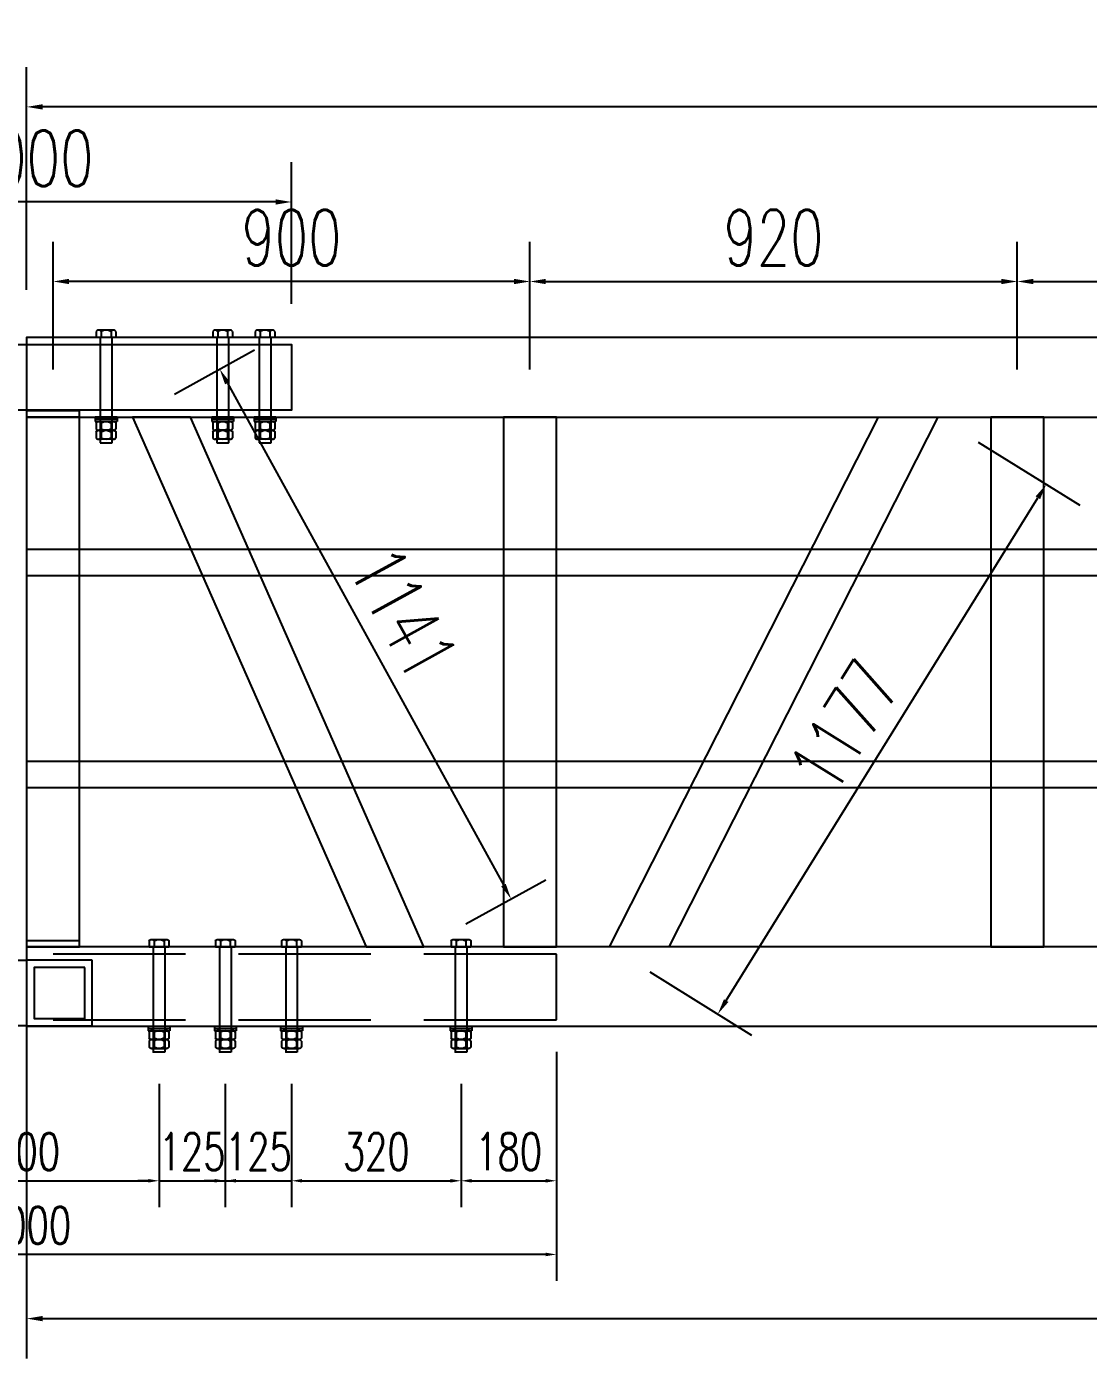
# Model space of a CAD drawing. Header units: millimetres. Extents: x -2430464 to 225692, y -180 to 1805330.
# Drawn here: x -707643 to -705639, y 490124 to 492638 of the extents above; entities that cross this region are included whole.
import ezdxf

# ---------------------------------------------------------------- set-up
doc = ezdxf.new("R2010")
doc.units = ezdxf.units.MM
doc.header["$LTSCALE"] = 1000
doc.linetypes.add('DASH', pattern=[0.35, 0.25, -0.1])
doc.layers.get('0').update_dxf_attribs({"linetype": 'CONTINUOUS'})
doc.layers.get('DEFPOINTS').update_dxf_attribs({"linetype": 'CONTINUOUS'})
for name, color, linetype in [('W-STEEL_FRAME钢架', 3, 'CONTINUOUS'), ('W-STEEL_KEEL钢龙骨', 5, 'CONTINUOUS'), ('尺寸', 6, 'CONTINUOUS'), ('方管150X150X12', 3, 'CONTINUOUS')]:
    doc.layers.add(name, color=color, linetype=linetype)
doc.layers.add('成片房屋', color=1, linetype='CONTINUOUS', lineweight=0)
doc.styles.add('STANDARD_T3', font='simplex.shx', dxfattribs={"width": 0.7, "bigfont": 'gbcbig.shx'})
doc.dimstyles.new('W&&20', dxfattribs={"dimtxt": 70, "dimasz": 20, "dimexe": 50, "dimexo": 60, "dimgap": 20, "dimtad": 1, "dimdec": 0, "dimzin": 0, "dimdsep": 46, "dimtxsty": 'STANDARD_T3', "dimcen": 0.09, "dimclrd": 1, "dimclre": 1, "dimclrt": 7, "dimazin": 2, "dimtfac": 1, "dimtdec": 0, "dimtix": 1, "dimtmove": 2, "dimatfit": 3, "dimfxl": 0, "dimtolj": 1, "dimtzin": 0, "dimarcsym": 0})
doc.dimstyles.new('W&&30', dxfattribs={"dimtxt": 105, "dimasz": 30, "dimexe": 75, "dimexo": 90, "dimgap": 30, "dimtad": 1, "dimdec": 0, "dimzin": 0, "dimdsep": 46, "dimtxsty": 'STANDARD_T3', "dimcen": 0.09, "dimclrd": 1, "dimclre": 1, "dimclrt": 7, "dimazin": 2, "dimtfac": 1, "dimtdec": 0, "dimtix": 1, "dimtmove": 2, "dimatfit": 3, "dimfxl": 0, "dimtolj": 1, "dimtzin": 0, "dimarcsym": 0})

# ---------------------------------------------------------------- blocks, each defined once
blk = doc.blocks.new('*D2943')
at = {"layer": 'DEFPOINTS', "color": 0, "transparency": 16777216}
for p in [(-707593.4, 492156.5), (-707593.4, 491900.6), (-706693.4, 491900.6)]:
    blk.add_point(p, dxfattribs=at)
at = {"layer": '成片房屋', "color": 1, "lineweight": -2, "transparency": 16777216}
for p, q in [((-707593.4, 491990.6), (-707593.4, 492231.5)), ((-706693.4, 491990.6), (-706693.4, 492231.5)), ((-706723.4, 492156.5), (-707563.4, 492156.5))]:
    blk.add_line(p, q, dxfattribs=at)
at = {"layer": '成片房屋', "color": 1, "transparency": 16777216}
for points in [[(-707563.4, 492161.5), (-707563.4, 492151.5), (-707593.4, 492156.5)], [(-706723.4, 492161.5), (-706723.4, 492151.5), (-706693.4, 492156.5)]]:
    blk.add_solid(points, dxfattribs=at)
at = {"layer": '成片房屋', "color": 7, "transparency": 16777216, "insert": (-707143.4, 492239), "char_height": 105, "attachment_point": 5, "style": 'STANDARD_T3'}
blk.add_mtext('\\A1;900', dxfattribs=at)
blk = doc.blocks.new('*D2944')
at = {"layer": 'DEFPOINTS', "color": 0, "transparency": 16777216}
for p in [(-708143.4, 492306.6), (-708143.4, 492036.6), (-707143.4, 492024.6)]:
    blk.add_point(p, dxfattribs=at)
at = {"layer": '成片房屋', "color": 1, "lineweight": -2, "transparency": 16777216}
for p, q in [((-708143.4, 492126.6), (-708143.4, 492381.6)), ((-707143.4, 492114.6), (-707143.4, 492381.6)), ((-707173.4, 492306.6), (-708113.4, 492306.6))]:
    blk.add_line(p, q, dxfattribs=at)
at = {"layer": '成片房屋', "color": 1, "transparency": 16777216}
for points in [[(-708113.4, 492311.6), (-708113.4, 492301.6), (-708143.4, 492306.6)], [(-707173.4, 492311.6), (-707173.4, 492301.6), (-707143.4, 492306.6)]]:
    blk.add_solid(points, dxfattribs=at)
at = {"layer": '成片房屋', "color": 7, "transparency": 16777216, "insert": (-707643.4, 492389.1), "char_height": 105, "attachment_point": 5, "style": 'STANDARD_T3'}
blk.add_mtext('\\A1;1000', dxfattribs=at)
blk = doc.blocks.new('*D2945')
at = {"layer": 'DEFPOINTS', "color": 0, "transparency": 16777216}
for p in [(-707643.4, 492050.6), (-696643.4, 490764.4), (-696643.4, 490198.9)]:
    blk.add_point(p, dxfattribs=at)
at = {"layer": '成片房屋', "color": 1, "lineweight": -2, "transparency": 16777216}
for p, q in [((-707643.4, 491960.6), (-707643.4, 490123.9)), ((-696643.4, 490674.4), (-696643.4, 490123.9)), ((-707613.4, 490198.9), (-696673.4, 490198.9))]:
    blk.add_line(p, q, dxfattribs=at)
at = {"layer": '成片房屋', "color": 1, "transparency": 16777216}
for points in [[(-707613.4, 490203.9), (-707613.4, 490193.9), (-707643.4, 490198.9)], [(-696673.4, 490203.9), (-696673.4, 490193.9), (-696643.4, 490198.9)]]:
    blk.add_solid(points, dxfattribs=at)
at = {"layer": '成片房屋', "color": 7, "transparency": 16777216, "insert": (-702143.4, 490281.4), "char_height": 105, "attachment_point": 5, "style": 'STANDARD_T3'}
blk.add_mtext('\\A1;11000', dxfattribs=at)
blk = doc.blocks.new('*D2946')
at = {"layer": 'DEFPOINTS', "color": 0, "transparency": 16777216}
for p in [(-707643.4, 492486.1), (-707643.4, 492050.6), (-697312.6, 492050.6)]:
    blk.add_point(p, dxfattribs=at)
at = {"layer": '成片房屋', "color": 1, "lineweight": -2, "transparency": 16777216}
for p, q in [((-707643.4, 492140.6), (-707643.4, 492561.1)), ((-697312.6, 492140.6), (-697312.6, 492561.1)), ((-697342.6, 492486.1), (-707613.4, 492486.1))]:
    blk.add_line(p, q, dxfattribs=at)
at = {"layer": '成片房屋', "color": 1, "transparency": 16777216}
for points in [[(-707613.4, 492491.1), (-707613.4, 492481.1), (-707643.4, 492486.1)], [(-697342.6, 492491.1), (-697342.6, 492481.1), (-697312.6, 492486.1)]]:
    blk.add_solid(points, dxfattribs=at)
at = {"layer": '成片房屋', "color": 7, "transparency": 16777216, "insert": (-702478, 492568.6), "char_height": 105, "attachment_point": 5, "style": 'STANDARD_T3'}
blk.add_mtext('\\A1;10331', dxfattribs=at)
blk = doc.blocks.new('*D3101')
at = {"layer": 'DEFPOINTS', "color": 0, "transparency": 16777216}
for p in [(-708643.4, 490749.6), (-706643.4, 490762.6), (-708643.4, 490320.1)]:
    blk.add_point(p, dxfattribs=at)
at = {"layer": '方管150X150X12', "color": 1, "lineweight": -2, "transparency": 16777216}
for p, q in [((-708643.4, 490689.6), (-708643.4, 490270.1)), ((-706643.4, 490702.6), (-706643.4, 490270.1)), ((-706663.4, 490320.1), (-708623.4, 490320.1))]:
    blk.add_line(p, q, dxfattribs=at)
at = {"layer": '方管150X150X12', "color": 1, "transparency": 16777216}
for points in [[(-708623.4, 490323.4), (-708623.4, 490316.7), (-708643.4, 490320.1)], [(-706663.4, 490323.4), (-706663.4, 490316.7), (-706643.4, 490320.1)]]:
    blk.add_solid(points, dxfattribs=at)
at = {"layer": '方管150X150X12', "color": 7, "transparency": 16777216, "insert": (-707643.4, 490375.1), "char_height": 70, "attachment_point": 5, "style": 'STANDARD_T3'}
blk.add_mtext('\\A1;2000', dxfattribs=at)
blk = doc.blocks.new('*U2823')
at = {"layer": 'W-STEEL_FRAME钢架', "color": 2}
blk.add_lwpolyline([(-50, 500), (50, 500), (50, -500), (-50, -500)], close=True, dxfattribs=at)
blk = doc.blocks.new('*U2824')
at = {"color": 0, "linetype": 'ByBlock', "lineweight": -2, "transparency": 16777216}
for p in [(8280, 0), (9200, 0)]:
    blk.add_blockref('*U2823', p, dxfattribs=at)
blk = doc.blocks.new('*D3192')
at = {"layer": 'DEFPOINTS', "color": 0, "transparency": 16777216}
for p in [(-705773.4, 492156.5), (-706693.4, 491900.6), (-705773.4, 491900.6)]:
    blk.add_point(p, dxfattribs=at)
at = {"layer": '成片房屋', "color": 1, "lineweight": -2, "transparency": 16777216}
for p, q in [((-706693.4, 491990.6), (-706693.4, 492231.5)), ((-705773.4, 491990.6), (-705773.4, 492231.5)), ((-706663.4, 492156.5), (-705803.4, 492156.5))]:
    blk.add_line(p, q, dxfattribs=at)
at = {"layer": '成片房屋', "color": 1, "transparency": 16777216}
for points in [[(-706663.4, 492161.5), (-706663.4, 492151.5), (-706693.4, 492156.5)], [(-705803.4, 492161.5), (-705803.4, 492151.5), (-705773.4, 492156.5)]]:
    blk.add_solid(points, dxfattribs=at)
at = {"layer": '成片房屋', "color": 7, "transparency": 16777216, "insert": (-706233.4, 492239), "char_height": 105, "attachment_point": 5, "style": 'STANDARD_T3'}
blk.add_mtext('\\A1;920', dxfattribs=at)
blk = doc.blocks.new('*D3193')
at = {"layer": 'DEFPOINTS', "color": 0, "transparency": 16777216}
for p in [(-704853.4, 492156.5), (-705773.4, 491900.6), (-704853.4, 491900.6)]:
    blk.add_point(p, dxfattribs=at)
at = {"layer": '成片房屋', "color": 1, "lineweight": -2, "transparency": 16777216}
for p, q in [((-705773.4, 491990.6), (-705773.4, 492231.5)), ((-704853.4, 491990.6), (-704853.4, 492231.5)), ((-705743.4, 492156.5), (-704883.4, 492156.5))]:
    blk.add_line(p, q, dxfattribs=at)
at = {"layer": '成片房屋', "color": 1, "transparency": 16777216}
for points in [[(-705743.4, 492161.5), (-705743.4, 492151.5), (-705773.4, 492156.5)], [(-704883.4, 492161.5), (-704883.4, 492151.5), (-704853.4, 492156.5)]]:
    blk.add_solid(points, dxfattribs=at)
at = {"layer": '成片房屋', "color": 7, "transparency": 16777216, "insert": (-705313.4, 492239), "char_height": 105, "attachment_point": 5, "style": 'STANDARD_T3'}
blk.add_mtext('\\A1;920', dxfattribs=at)
blk = doc.blocks.new('*D3224')
at = {"layer": 'DEFPOINTS', "color": 0, "transparency": 16777216}
for p in [(-707893.4, 490702.1), (-707393.4, 490702.1), (-707393.4, 490459.1)]:
    blk.add_point(p, dxfattribs=at)
at = {"layer": '方管150X150X12', "color": 1, "lineweight": -2, "transparency": 16777216}
for p, q in [((-707893.4, 490642.1), (-707893.4, 490409.1)), ((-707393.4, 490642.1), (-707393.4, 490409.1)), ((-707873.4, 490459.1), (-707413.4, 490459.1))]:
    blk.add_line(p, q, dxfattribs=at)
at = {"layer": '方管150X150X12', "color": 1, "transparency": 16777216}
for points in [[(-707873.4, 490462.4), (-707873.4, 490455.8), (-707893.4, 490459.1)], [(-707413.4, 490462.4), (-707413.4, 490455.8), (-707393.4, 490459.1)]]:
    blk.add_solid(points, dxfattribs=at)
at = {"layer": '方管150X150X12', "color": 7, "transparency": 16777216, "insert": (-707643.4, 490514.1), "char_height": 70, "attachment_point": 5, "style": 'STANDARD_T3'}
blk.add_mtext('\\A1;500', dxfattribs=at)
blk = doc.blocks.new('*D3225')
at = {"layer": 'DEFPOINTS', "color": 0, "transparency": 16777216}
for p in [(-707393.4, 490702.1), (-707268.4, 490702.1), (-707268.4, 490459.1)]:
    blk.add_point(p, dxfattribs=at)
at = {"layer": '方管150X150X12', "color": 1, "lineweight": -2, "transparency": 16777216}
for p, q in [((-707393.4, 490642.1), (-707393.4, 490409.1)), ((-707268.4, 490642.1), (-707268.4, 490409.1)), ((-707413.4, 490459.1), (-707433.4, 490459.1)), ((-707393.4, 490459.1), (-707268.4, 490459.1)), ((-707248.4, 490459.1), (-707228.4, 490459.1))]:
    blk.add_line(p, q, dxfattribs=at)
at = {"layer": '方管150X150X12', "color": 1, "transparency": 16777216}
for points in [[(-707413.4, 490462.4), (-707413.4, 490455.8), (-707393.4, 490459.1)], [(-707248.4, 490462.4), (-707248.4, 490455.8), (-707268.4, 490459.1)]]:
    blk.add_solid(points, dxfattribs=at)
at = {"layer": '方管150X150X12', "color": 7, "transparency": 16777216, "insert": (-707330.9, 490514.1), "char_height": 70, "attachment_point": 5, "style": 'STANDARD_T3'}
blk.add_mtext('\\A1;125', dxfattribs=at)
blk = doc.blocks.new('*D3226')
at = {"layer": 'DEFPOINTS', "color": 0, "transparency": 16777216}
for p in [(-707268.4, 490702.1), (-707143.4, 490702.1), (-707143.4, 490459.1)]:
    blk.add_point(p, dxfattribs=at)
at = {"layer": '方管150X150X12', "color": 1, "lineweight": -2, "transparency": 16777216}
for p, q in [((-707268.4, 490642.1), (-707268.4, 490409.1)), ((-707143.4, 490642.1), (-707143.4, 490409.1)), ((-707288.4, 490459.1), (-707308.4, 490459.1)), ((-707268.4, 490459.1), (-707143.4, 490459.1)), ((-707123.4, 490459.1), (-707103.4, 490459.1))]:
    blk.add_line(p, q, dxfattribs=at)
at = {"layer": '方管150X150X12', "color": 1, "transparency": 16777216}
for points in [[(-707288.4, 490462.4), (-707288.4, 490455.8), (-707268.4, 490459.1)], [(-707123.4, 490462.4), (-707123.4, 490455.8), (-707143.4, 490459.1)]]:
    blk.add_solid(points, dxfattribs=at)
at = {"layer": '方管150X150X12', "color": 7, "transparency": 16777216, "insert": (-707205.9, 490514.1), "char_height": 70, "attachment_point": 5, "style": 'STANDARD_T3'}
blk.add_mtext('\\A1;125', dxfattribs=at)
blk = doc.blocks.new('*D3227')
at = {"layer": 'DEFPOINTS', "color": 0, "transparency": 16777216}
for p in [(-707143.4, 490702.1), (-706823.4, 490702.1), (-706823.4, 490459.1)]:
    blk.add_point(p, dxfattribs=at)
at = {"layer": '方管150X150X12', "color": 1, "lineweight": -2, "transparency": 16777216}
for p, q in [((-707143.4, 490642.1), (-707143.4, 490409.1)), ((-706823.4, 490642.1), (-706823.4, 490409.1)), ((-707123.4, 490459.1), (-706843.4, 490459.1))]:
    blk.add_line(p, q, dxfattribs=at)
at = {"layer": '方管150X150X12', "color": 1, "transparency": 16777216}
for points in [[(-707123.4, 490462.4), (-707123.4, 490455.8), (-707143.4, 490459.1)], [(-706843.4, 490462.4), (-706843.4, 490455.8), (-706823.4, 490459.1)]]:
    blk.add_solid(points, dxfattribs=at)
at = {"layer": '方管150X150X12', "color": 7, "transparency": 16777216, "insert": (-706983.4, 490514.1), "char_height": 70, "attachment_point": 5, "style": 'STANDARD_T3'}
blk.add_mtext('\\A1;320', dxfattribs=at)
blk = doc.blocks.new('*D3228')
at = {"layer": 'DEFPOINTS', "color": 0, "transparency": 16777216}
for p in [(-706643.4, 490762.6), (-706823.4, 490702.1), (-706643.4, 490459.1)]:
    blk.add_point(p, dxfattribs=at)
at = {"layer": '方管150X150X12', "color": 1, "lineweight": -2, "transparency": 16777216}
for p, q in [((-706643.4, 490702.6), (-706643.4, 490409.1)), ((-706823.4, 490642.1), (-706823.4, 490409.1)), ((-706803.4, 490459.1), (-706663.4, 490459.1))]:
    blk.add_line(p, q, dxfattribs=at)
at = {"layer": '方管150X150X12', "color": 1, "transparency": 16777216}
for points in [[(-706803.4, 490462.4), (-706803.4, 490455.8), (-706823.4, 490459.1)], [(-706663.4, 490462.4), (-706663.4, 490455.8), (-706643.4, 490459.1)]]:
    blk.add_solid(points, dxfattribs=at)
at = {"layer": '方管150X150X12', "color": 7, "transparency": 16777216, "insert": (-706733.4, 490514.1), "char_height": 70, "attachment_point": 5, "style": 'STANDARD_T3'}
blk.add_mtext('\\A1;180', dxfattribs=at)
blk = doc.blocks.new('*D3229')
at = {"color": 1, "lineweight": -2, "transparency": 16777216}
for p, q in [((-705847, 491853.2), (-705655, 491734.2)), ((-706322.9, 490799.2), (-705734.5, 491748.2)), ((-706467, 490853.2), (-706275, 490734.2))]:
    blk.add_line(p, q, dxfattribs=at)
at = {"color": 1, "transparency": 16777216}
for points in [[(-705738.8, 491750.8), (-705730.3, 491745.6), (-705718.7, 491773.7)], [(-706327.1, 490801.8), (-706318.6, 490796.6), (-706338.7, 490773.7)]]:
    blk.add_solid(points, dxfattribs=at)
at = {"layer": 'DEFPOINTS', "color": 0, "transparency": 16777216}
for p in [(-705923.4, 491900.6), (-705718.7, 491773.7), (-706543.4, 490900.6)]:
    blk.add_point(p, dxfattribs=at)
at = {"color": 7, "transparency": 16777216, "insert": (-706098.8, 491317.2), "char_height": 105, "attachment_point": 5, "rotation": 58.2011, "style": 'STANDARD_T3'}
blk.add_mtext('\\A1;1177', dxfattribs=at)
blk = doc.blocks.new('*D3230')
at = {"color": 1, "lineweight": -2, "transparency": 16777216}
for p, q in [((-707364.6, 491944), (-707213.2, 492027.2)), ((-707264.5, 491964.8), (-706743.4, 491017.4)), ((-706814.6, 490944), (-706663.2, 491027.2))]:
    blk.add_line(p, q, dxfattribs=at)
at = {"color": 1, "transparency": 16777216}
for points in [[(-707260.1, 491967.2), (-707268.9, 491962.4), (-707279, 491991.1)], [(-706739, 491019.8), (-706747.8, 491015), (-706729, 490991.1)]]:
    blk.add_solid(points, dxfattribs=at)
at = {"layer": 'DEFPOINTS', "color": 0, "transparency": 16777216}
for p in [(-707443.4, 491900.6), (-706729, 490991.1), (-706893.4, 490900.6)]:
    blk.add_point(p, dxfattribs=at)
at = {"color": 7, "transparency": 16777216, "insert": (-706931.7, 491530.9), "char_height": 105, "attachment_point": 5, "rotation": 298.8108, "style": 'STANDARD_T3'}
blk.add_mtext('\\A1;1141', dxfattribs=at)

msp = doc.modelspace()

# ---------------------------------------------------------------- linework, layer by layer
for points in [[(-707502.76, 492061.83, 0.6010709), (-707512.09, 492061.83, 0.6010709)], [(-707484.12, 492061.83, 0.30051), (-707502.77, 492061.83, 0.30051)], [(-707474.8, 492061.83, 0.6010709), (-707484.12, 492061.83, 0.6010709)], [(-707282.76, 492061.83, 0.6010709), (-707292.09, 492061.83, 0.6010709)], [(-707264.12, 492061.83, 0.30051), (-707282.77, 492061.83, 0.30051)], [(-707254.8, 492061.83, 0.6010709), (-707264.12, 492061.83, 0.6010709)], [(-707202.76, 492061.83, 0.6010709), (-707212.09, 492061.83, 0.6010709)], [(-707184.12, 492061.83, 0.30051), (-707202.77, 492061.83, 0.30051)], [(-707174.8, 492061.83, 0.6010709), (-707184.12, 492061.83, 0.6010709)], [(-707512.09, 491889.58, -0.6010706), (-707502.76, 491889.58, -0.6010706)], [(-707512.09, 491878.39, 0.6010706), (-707502.76, 491878.39, 0.6010706)], [(-707512.09, 491872.78, -0.6010706), (-707502.76, 491872.78, -0.6010706)], [(-707502.77, 491889.58, -0.3005099), (-707484.11, 491889.58, -0.3005099)], [(-707502.77, 491878.39, 0.3005099), (-707484.11, 491878.39, 0.3005099)], [(-707502.77, 491872.78, -0.3005099), (-707484.12, 491872.78, -0.3005099)], [(-707484.12, 491889.58, -0.6010706), (-707474.79, 491889.58, -0.6010706)], [(-707484.12, 491878.39, 0.6010706), (-707474.79, 491878.39, 0.6010706)], [(-707484.12, 491872.78, -0.6010706), (-707474.8, 491872.78, -0.6010706)], [(-707292.09, 491889.58, -0.6010706), (-707282.76, 491889.58, -0.6010706)], [(-707292.09, 491878.39, 0.6010706), (-707282.76, 491878.39, 0.6010706)], [(-707292.09, 491872.78, -0.6010706), (-707282.76, 491872.78, -0.6010706)], [(-707282.77, 491889.58, -0.3005099), (-707264.11, 491889.58, -0.3005099)], [(-707282.77, 491878.39, 0.3005099), (-707264.11, 491878.39, 0.3005099)], [(-707282.77, 491872.78, -0.3005099), (-707264.12, 491872.78, -0.3005099)], [(-707264.12, 491889.58, -0.6010706), (-707254.79, 491889.58, -0.6010706)], [(-707264.12, 491878.39, 0.6010706), (-707254.79, 491878.39, 0.6010706)], [(-707264.12, 491872.78, -0.6010706), (-707254.8, 491872.78, -0.6010706)], [(-707212.09, 491889.58, -0.6010706), (-707202.76, 491889.58, -0.6010706)], [(-707212.09, 491878.39, 0.6010706), (-707202.76, 491878.39, 0.6010706)], [(-707212.09, 491872.78, -0.6010706), (-707202.76, 491872.78, -0.6010706)], [(-707202.77, 491889.58, -0.3005099), (-707184.11, 491889.58, -0.3005099)], [(-707202.77, 491878.39, 0.3005099), (-707184.11, 491878.39, 0.3005099)], [(-707202.77, 491872.78, -0.3005099), (-707184.12, 491872.78, -0.3005099)], [(-707184.12, 491889.58, -0.6010706), (-707174.79, 491889.58, -0.6010706)], [(-707184.12, 491878.39, 0.6010706), (-707174.79, 491878.39, 0.6010706)], [(-707184.12, 491872.78, -0.6010706), (-707174.8, 491872.78, -0.6010706)], [(-707512.09, 491861.59, 0.6010706), (-707502.76, 491861.59, 0.6010706)], [(-707502.77, 491861.59, 0.3005099), (-707484.12, 491861.59, 0.3005099)], [(-707484.12, 491861.59, 0.6010706), (-707474.8, 491861.59, 0.6010706)], [(-707292.09, 491861.59, 0.6010706), (-707282.76, 491861.59, 0.6010706)], [(-707282.77, 491861.59, 0.3005099), (-707264.12, 491861.59, 0.3005099)], [(-707264.12, 491861.59, 0.6010706), (-707254.8, 491861.59, 0.6010706)], [(-707212.09, 491861.59, 0.6010706), (-707202.76, 491861.59, 0.6010706)], [(-707202.77, 491861.59, 0.3005099), (-707184.12, 491861.59, 0.3005099)], [(-707184.12, 491861.59, 0.6010706), (-707174.8, 491861.59, 0.6010706)], [(-707412.09, 490911.83, -0.6010709), (-707402.76, 490911.83, -0.6010709)], [(-707402.77, 490911.83, -0.30051), (-707384.12, 490911.83, -0.30051)], [(-707384.12, 490911.83, -0.6010709), (-707374.8, 490911.83, -0.6010709)], [(-707287.09, 490911.83, -0.6010709), (-707277.76, 490911.83, -0.6010709)], [(-707277.77, 490911.83, -0.30051), (-707259.12, 490911.83, -0.30051)], [(-707259.12, 490911.83, -0.6010709), (-707249.8, 490911.83, -0.6010709)], [(-707162.09, 490911.83, -0.6010709), (-707152.76, 490911.83, -0.6010709)], [(-707152.77, 490911.83, -0.30051), (-707134.12, 490911.83, -0.30051)], [(-707134.12, 490911.83, -0.6010709), (-707124.8, 490911.83, -0.6010709)], [(-706842.09, 490911.83, -0.6010709), (-706832.76, 490911.83, -0.6010709)], [(-706832.77, 490911.83, -0.30051), (-706814.12, 490911.83, -0.30051)], [(-706814.12, 490911.83, -0.6010709), (-706804.8, 490911.83, -0.6010709)], [(-707402.76, 490739.58, 0.6010706), (-707412.09, 490739.58, 0.6010706)], [(-707384.12, 490739.58, 0.3005099), (-707402.77, 490739.58, 0.3005099)], [(-707374.8, 490739.58, 0.6010706), (-707384.12, 490739.58, 0.6010706)], [(-707277.76, 490739.58, 0.6010706), (-707287.09, 490739.58, 0.6010706)], [(-707259.12, 490739.58, 0.3005099), (-707277.77, 490739.58, 0.3005099)], [(-707249.8, 490739.58, 0.6010706), (-707259.12, 490739.58, 0.6010706)], [(-707152.76, 490739.58, 0.6010706), (-707162.09, 490739.58, 0.6010706)], [(-707134.12, 490739.58, 0.3005099), (-707152.77, 490739.58, 0.3005099)], [(-707124.8, 490739.58, 0.6010706), (-707134.12, 490739.58, 0.6010706)], [(-706832.76, 490739.58, 0.6010706), (-706842.09, 490739.58, 0.6010706)], [(-706814.12, 490739.58, 0.3005099), (-706832.77, 490739.58, 0.3005099)], [(-706804.8, 490739.58, 0.6010706), (-706814.12, 490739.58, 0.6010706)], [(-707402.76, 490728.39, -0.6010706), (-707412.09, 490728.39, -0.6010706)], [(-707402.76, 490722.78, 0.6010706), (-707412.09, 490722.78, 0.6010706)], [(-707384.12, 490728.39, -0.3005099), (-707402.77, 490728.39, -0.3005099)], [(-707384.11, 490722.78, 0.3005099), (-707402.77, 490722.78, 0.3005099)], [(-707374.8, 490728.39, -0.6010706), (-707384.12, 490728.39, -0.6010706)], [(-707374.79, 490722.78, 0.6010706), (-707384.12, 490722.78, 0.6010706)], [(-707277.76, 490728.39, -0.6010706), (-707287.09, 490728.39, -0.6010706)], [(-707277.76, 490722.78, 0.6010706), (-707287.09, 490722.78, 0.6010706)], [(-707259.12, 490728.39, -0.3005099), (-707277.77, 490728.39, -0.3005099)], [(-707259.11, 490722.78, 0.3005099), (-707277.77, 490722.78, 0.3005099)], [(-707249.8, 490728.39, -0.6010706), (-707259.12, 490728.39, -0.6010706)], [(-707249.79, 490722.78, 0.6010706), (-707259.12, 490722.78, 0.6010706)], [(-707152.76, 490728.39, -0.6010706), (-707162.09, 490728.39, -0.6010706)], [(-707152.76, 490722.78, 0.6010706), (-707162.09, 490722.78, 0.6010706)], [(-707134.12, 490728.39, -0.3005099), (-707152.77, 490728.39, -0.3005099)], [(-707134.11, 490722.78, 0.3005099), (-707152.77, 490722.78, 0.3005099)], [(-707124.8, 490728.39, -0.6010706), (-707134.12, 490728.39, -0.6010706)], [(-707124.79, 490722.78, 0.6010706), (-707134.12, 490722.78, 0.6010706)], [(-706832.76, 490728.39, -0.6010706), (-706842.09, 490728.39, -0.6010706)], [(-706832.76, 490722.78, 0.6010706), (-706842.09, 490722.78, 0.6010706)], [(-706814.12, 490728.39, -0.3005099), (-706832.77, 490728.39, -0.3005099)], [(-706814.11, 490722.78, 0.3005099), (-706832.77, 490722.78, 0.3005099)], [(-706804.8, 490728.39, -0.6010706), (-706814.12, 490728.39, -0.6010706)], [(-706804.79, 490722.78, 0.6010706), (-706814.12, 490722.78, 0.6010706)], [(-707402.76, 490711.59, -0.6010706), (-707412.09, 490711.59, -0.6010706)], [(-707384.11, 490711.59, -0.3005099), (-707402.77, 490711.59, -0.3005099)], [(-707374.79, 490711.59, -0.6010706), (-707384.12, 490711.59, -0.6010706)], [(-707277.76, 490711.59, -0.6010706), (-707287.09, 490711.59, -0.6010706)], [(-707259.11, 490711.59, -0.3005099), (-707277.77, 490711.59, -0.3005099)], [(-707249.79, 490711.59, -0.6010706), (-707259.12, 490711.59, -0.6010706)], [(-707152.76, 490711.59, -0.6010706), (-707162.09, 490711.59, -0.6010706)], [(-707134.11, 490711.59, -0.3005099), (-707152.77, 490711.59, -0.3005099)], [(-707124.79, 490711.59, -0.6010706), (-707134.12, 490711.59, -0.6010706)], [(-706832.76, 490711.59, -0.6010706), (-706842.09, 490711.59, -0.6010706)], [(-706814.11, 490711.59, -0.3005099), (-706832.77, 490711.59, -0.3005099)], [(-706804.79, 490711.59, -0.6010706), (-706814.12, 490711.59, -0.6010706)]]:
    msp.add_lwpolyline(points, format="xyb")
for points in [[(-707512.09, 492061.83), (-707512.09, 492050.63)], [(-707474.8, 492050.63), (-707512.09, 492050.63)], [(-707479.46, 492064.63), (-707507.43, 492064.63)], [(-707504.44, 492050.63), (-707504.44, 491852.11)], [(-707502.76, 492061.83), (-707502.76, 492050.63)], [(-707484.12, 492061.83), (-707484.12, 492050.63)], [(-707482.44, 492050.63), (-707482.44, 491852.11)], [(-707474.8, 492061.83), (-707474.8, 492050.63)], [(-707292.09, 492061.83), (-707292.09, 492050.63)], [(-707254.8, 492050.63), (-707292.09, 492050.63)], [(-707259.46, 492064.63), (-707287.43, 492064.63)], [(-707284.44, 492050.63), (-707284.44, 491852.11)], [(-707282.76, 492061.83), (-707282.76, 492050.63)], [(-707264.12, 492061.83), (-707264.12, 492050.63)], [(-707262.44, 492050.63), (-707262.44, 491852.11)], [(-707254.8, 492061.83), (-707254.8, 492050.63)], [(-707212.09, 492061.83), (-707212.09, 492050.63)], [(-707174.8, 492050.63), (-707212.09, 492050.63)], [(-707179.46, 492064.63), (-707207.43, 492064.63)], [(-707204.44, 492050.63), (-707204.44, 491852.11)], [(-707202.76, 492061.83), (-707202.76, 492050.63)], [(-707184.12, 492061.83), (-707184.12, 492050.63)], [(-707182.44, 492050.63), (-707182.44, 491852.11)], [(-707174.8, 492061.83), (-707174.8, 492050.63)], [(-707472.82, 491900.63), (-707514.07, 491900.63)], [(-707514.07, 491900.63), (-707514.07, 491896.51)], [(-707472.82, 491896.51), (-707514.07, 491896.51)], [(-707514.07, 491896.51), (-707514.07, 491892.38)], [(-707472.82, 491896.51), (-707514.07, 491896.51)], [(-707472.82, 491900.63), (-707472.82, 491896.51)], [(-707472.82, 491896.51), (-707472.82, 491892.38)], [(-707252.82, 491900.63), (-707294.07, 491900.63)], [(-707294.07, 491900.63), (-707294.07, 491896.51)], [(-707252.82, 491896.51), (-707294.07, 491896.51)], [(-707294.07, 491896.51), (-707294.07, 491892.38)], [(-707252.82, 491896.51), (-707294.07, 491896.51)], [(-707252.82, 491900.63), (-707252.82, 491896.51)], [(-707252.82, 491896.51), (-707252.82, 491892.38)], [(-707172.82, 491900.63), (-707214.07, 491900.63)], [(-707214.07, 491900.63), (-707214.07, 491896.51)], [(-707172.82, 491896.51), (-707214.07, 491896.51)], [(-707214.07, 491896.51), (-707214.07, 491892.38)], [(-707172.82, 491896.51), (-707214.07, 491896.51)], [(-707172.82, 491900.63), (-707172.82, 491896.51)], [(-707172.82, 491896.51), (-707172.82, 491892.38)], [(-707472.82, 491892.38), (-707514.07, 491892.38)], [(-707512.09, 491889.58), (-707512.09, 491878.38)], [(-707512.09, 491872.78), (-707512.09, 491861.58)], [(-707479.46, 491875.58), (-707507.43, 491875.58)], [(-707479.46, 491892.38), (-707507.42, 491892.38)], [(-707479.46, 491875.58), (-707507.42, 491875.58)], [(-707502.77, 491872.78), (-707502.77, 491861.58)], [(-707502.76, 491889.58), (-707502.76, 491878.38)], [(-707484.12, 491889.58), (-707484.12, 491878.38)], [(-707484.12, 491872.78), (-707484.12, 491861.58)], [(-707474.8, 491889.58), (-707474.8, 491878.38)], [(-707474.8, 491872.78), (-707474.8, 491861.58)], [(-707252.82, 491892.38), (-707294.07, 491892.38)], [(-707292.09, 491889.58), (-707292.09, 491878.38)], [(-707292.09, 491872.78), (-707292.09, 491861.58)], [(-707259.46, 491875.58), (-707287.43, 491875.58)], [(-707259.46, 491892.38), (-707287.42, 491892.38)], [(-707259.46, 491875.58), (-707287.42, 491875.58)], [(-707282.77, 491872.78), (-707282.77, 491861.58)], [(-707282.76, 491889.58), (-707282.76, 491878.38)], [(-707264.12, 491889.58), (-707264.12, 491878.38)], [(-707264.12, 491872.78), (-707264.12, 491861.58)], [(-707254.8, 491889.58), (-707254.8, 491878.38)], [(-707254.8, 491872.78), (-707254.8, 491861.58)], [(-707172.82, 491892.38), (-707214.07, 491892.38)], [(-707212.09, 491889.58), (-707212.09, 491878.38)], [(-707212.09, 491872.78), (-707212.09, 491861.58)], [(-707179.46, 491875.58), (-707207.43, 491875.58)], [(-707179.46, 491892.38), (-707207.42, 491892.38)], [(-707179.46, 491875.58), (-707207.42, 491875.58)], [(-707202.77, 491872.78), (-707202.77, 491861.58)], [(-707202.76, 491889.58), (-707202.76, 491878.38)], [(-707184.12, 491889.58), (-707184.12, 491878.38)], [(-707184.12, 491872.78), (-707184.12, 491861.58)], [(-707174.8, 491889.58), (-707174.8, 491878.38)], [(-707174.8, 491872.78), (-707174.8, 491861.58)], [(-707479.46, 491858.78), (-707507.43, 491858.78)], [(-707504.44, 491852.11), (-707482.44, 491852.11), (-707482.44, 491852.11)], [(-707259.46, 491858.78), (-707287.43, 491858.78)], [(-707284.44, 491852.11), (-707262.44, 491852.11), (-707262.44, 491852.11)], [(-707179.46, 491858.78), (-707207.43, 491858.78)], [(-707204.44, 491852.11), (-707182.44, 491852.11), (-707182.44, 491852.11)], [(-707407.43, 490914.63), (-707379.46, 490914.63)], [(-707282.43, 490914.63), (-707254.46, 490914.63)], [(-707157.43, 490914.63), (-707129.46, 490914.63)], [(-706837.43, 490914.63), (-706809.46, 490914.63)], [(-707412.09, 490911.83), (-707412.09, 490900.63)], [(-707412.09, 490900.63), (-707374.8, 490900.63)], [(-707404.44, 490900.63), (-707404.44, 490702.11)], [(-707402.76, 490911.83), (-707402.76, 490900.63)], [(-707384.12, 490911.83), (-707384.12, 490900.63)], [(-707382.44, 490900.63), (-707382.44, 490702.11)], [(-707374.8, 490911.83), (-707374.8, 490900.63)], [(-707287.09, 490911.83), (-707287.09, 490900.63)], [(-707287.09, 490900.63), (-707249.8, 490900.63)], [(-707279.44, 490900.63), (-707279.44, 490702.11)], [(-707277.76, 490911.83), (-707277.76, 490900.63)], [(-707259.12, 490911.83), (-707259.12, 490900.63)], [(-707257.44, 490900.63), (-707257.44, 490702.11)], [(-707249.8, 490911.83), (-707249.8, 490900.63)], [(-707162.09, 490911.83), (-707162.09, 490900.63)], [(-707162.09, 490900.63), (-707124.8, 490900.63)], [(-707154.44, 490900.63), (-707154.44, 490702.11)], [(-707152.76, 490911.83), (-707152.76, 490900.63)], [(-707134.12, 490911.83), (-707134.12, 490900.63)], [(-707132.44, 490900.63), (-707132.44, 490702.11)], [(-707124.8, 490911.83), (-707124.8, 490900.63)], [(-706842.09, 490911.83), (-706842.09, 490900.63)], [(-706842.09, 490900.63), (-706804.8, 490900.63)], [(-706834.44, 490900.63), (-706834.44, 490702.11)], [(-706832.76, 490911.83), (-706832.76, 490900.63)], [(-706814.12, 490911.83), (-706814.12, 490900.63)], [(-706812.44, 490900.63), (-706812.44, 490702.11)], [(-706804.8, 490911.83), (-706804.8, 490900.63)], [(-707414.07, 490750.63), (-707414.07, 490746.51)], [(-707414.07, 490750.63), (-707372.82, 490750.63)], [(-707414.07, 490746.51), (-707414.07, 490742.38)], [(-707414.07, 490746.51), (-707372.82, 490746.51)], [(-707414.07, 490746.51), (-707372.82, 490746.51)], [(-707414.07, 490742.38), (-707372.82, 490742.38)], [(-707412.09, 490739.58), (-707412.09, 490728.38)], [(-707407.43, 490742.38), (-707379.46, 490742.38)], [(-707402.77, 490739.58), (-707402.77, 490728.38)], [(-707384.12, 490739.58), (-707384.12, 490728.38)], [(-707374.8, 490739.58), (-707374.8, 490728.38)], [(-707372.82, 490750.63), (-707372.82, 490746.51)], [(-707372.82, 490746.51), (-707372.82, 490742.38)], [(-707289.07, 490750.63), (-707289.07, 490746.51)], [(-707289.07, 490750.63), (-707247.82, 490750.63)], [(-707289.07, 490746.51), (-707289.07, 490742.38)], [(-707289.07, 490746.51), (-707247.82, 490746.51)], [(-707289.07, 490746.51), (-707247.82, 490746.51)], [(-707289.07, 490742.38), (-707247.82, 490742.38)], [(-707287.09, 490739.58), (-707287.09, 490728.38)], [(-707282.43, 490742.38), (-707254.46, 490742.38)], [(-707277.77, 490739.58), (-707277.77, 490728.38)], [(-707259.12, 490739.58), (-707259.12, 490728.38)], [(-707249.8, 490739.58), (-707249.8, 490728.38)], [(-707247.82, 490750.63), (-707247.82, 490746.51)], [(-707247.82, 490746.51), (-707247.82, 490742.38)], [(-707164.07, 490750.63), (-707164.07, 490746.51)], [(-707164.07, 490750.63), (-707122.82, 490750.63)], [(-707164.07, 490746.51), (-707164.07, 490742.38)], [(-707164.07, 490746.51), (-707122.82, 490746.51)], [(-707164.07, 490746.51), (-707122.82, 490746.51)], [(-707164.07, 490742.38), (-707122.82, 490742.38)], [(-707162.09, 490739.58), (-707162.09, 490728.38)], [(-707157.43, 490742.38), (-707129.46, 490742.38)], [(-707152.77, 490739.58), (-707152.77, 490728.38)], [(-707134.12, 490739.58), (-707134.12, 490728.38)], [(-707124.8, 490739.58), (-707124.8, 490728.38)], [(-707122.82, 490750.63), (-707122.82, 490746.51)], [(-707122.82, 490746.51), (-707122.82, 490742.38)], [(-706844.07, 490750.63), (-706844.07, 490746.51)], [(-706844.07, 490750.63), (-706802.82, 490750.63)], [(-706844.07, 490746.51), (-706844.07, 490742.38)], [(-706844.07, 490746.51), (-706802.82, 490746.51)], [(-706844.07, 490746.51), (-706802.82, 490746.51)], [(-706844.07, 490742.38), (-706802.82, 490742.38)], [(-706842.09, 490739.58), (-706842.09, 490728.38)], [(-706837.43, 490742.38), (-706809.46, 490742.38)], [(-706832.77, 490739.58), (-706832.77, 490728.38)], [(-706814.12, 490739.58), (-706814.12, 490728.38)], [(-706804.8, 490739.58), (-706804.8, 490728.38)], [(-706802.82, 490750.63), (-706802.82, 490746.51)], [(-706802.82, 490746.51), (-706802.82, 490742.38)], [(-707412.09, 490722.78), (-707412.09, 490711.58)], [(-707407.43, 490725.58), (-707379.46, 490725.58)], [(-707407.42, 490725.58), (-707379.46, 490725.58)], [(-707402.76, 490722.78), (-707402.76, 490711.58)], [(-707384.12, 490722.78), (-707384.12, 490711.58)], [(-707374.8, 490722.78), (-707374.8, 490711.58)], [(-707287.09, 490722.78), (-707287.09, 490711.58)], [(-707282.43, 490725.58), (-707254.46, 490725.58)], [(-707282.42, 490725.58), (-707254.46, 490725.58)], [(-707277.76, 490722.78), (-707277.76, 490711.58)], [(-707259.12, 490722.78), (-707259.12, 490711.58)], [(-707249.8, 490722.78), (-707249.8, 490711.58)], [(-707162.09, 490722.78), (-707162.09, 490711.58)], [(-707157.43, 490725.58), (-707129.46, 490725.58)], [(-707157.42, 490725.58), (-707129.46, 490725.58)], [(-707152.76, 490722.78), (-707152.76, 490711.58)], [(-707134.12, 490722.78), (-707134.12, 490711.58)], [(-707124.8, 490722.78), (-707124.8, 490711.58)], [(-706842.09, 490722.78), (-706842.09, 490711.58)], [(-706837.43, 490725.58), (-706809.46, 490725.58)], [(-706837.42, 490725.58), (-706809.46, 490725.58)], [(-706832.76, 490722.78), (-706832.76, 490711.58)], [(-706814.12, 490722.78), (-706814.12, 490711.58)], [(-706804.8, 490722.78), (-706804.8, 490711.58)], [(-707407.42, 490708.78), (-707379.46, 490708.78)], [(-707382.44, 490702.11), (-707404.44, 490702.11), (-707404.44, 490702.11)], [(-707282.42, 490708.78), (-707254.46, 490708.78)], [(-707257.44, 490702.11), (-707279.44, 490702.11), (-707279.44, 490702.11)], [(-707157.42, 490708.78), (-707129.46, 490708.78)], [(-707132.44, 490702.11), (-707154.44, 490702.11), (-707154.44, 490702.11)], [(-706837.42, 490708.78), (-706809.46, 490708.78)], [(-706812.44, 490702.11), (-706834.44, 490702.11), (-706834.44, 490702.11)]]:
    msp.add_lwpolyline(points)
at = {"color": 2}
msp.add_lwpolyline([(-708143.44, 492037.63), (-707143.44, 492037.63), (-707143.44, 491913.63), (-708143.44, 491913.63)], close=True, dxfattribs=at)
msp.add_lwpolyline([(-707002.72, 490900.63), (-706893.44, 490900.63), (-707334.16, 491900.63), (-707443.44, 491900.63)], close=True)
at = {"color": 253, "linetype": 'DASH', "true_color": 0xadadad}
msp.add_lwpolyline([(-706643.44, 490886.63), (-708643.44, 490886.63), (-708643.44, 490762.63), (-706643.44, 490762.63)], close=True, dxfattribs=at)
at = {"layer": 'W-STEEL_FRAME钢架', "color": 2}
for points in [[(-707543.44, 491912.63), (-707643.44, 491912.63), (-707643.44, 490912.63), (-707543.44, 490912.63)], [(-707543.44, 491900.63), (-707643.44, 491900.63), (-707643.44, 490900.63), (-707543.44, 490900.63)], [(-706035.6, 491900.63), (-705923.44, 491900.63), (-706431.29, 490900.63), (-706543.44, 490900.63)]]:
    msp.add_lwpolyline(points, close=True, dxfattribs=at)
at = {"layer": 'W-STEEL_KEEL钢龙骨', "color": 4}
for p, q in [((-697079.84, 491650.63), (-707643.44, 491650.63)), ((-697050.75, 491600.63), (-707643.44, 491600.63)), ((-696847.09, 491250.63), (-707643.44, 491250.63)), ((-696818, 491200.63), (-707643.44, 491200.63))]:
    msp.add_line(p, q, dxfattribs=at)
at = {"layer": '尺寸', "color": 0}
msp.add_line((-707643.44, 491912.63), (-707643.44, 490912.63), dxfattribs=at)
at = {"layer": '方管150X150X12'}
for points in [[(-697312.58, 492050.63), (-707643.44, 492050.63), (-707643.44, 491900.63), (-697398.44, 491900.63)], [(-696643.44, 490750.63), (-696643.44, 490900.63), (-707643.44, 490900.63), (-707643.44, 490750.63)], [(-707767.44, 490875.63), (-707643.44, 490875.63), (-707643.44, 490751.63), (-707767.44, 490751.63)], [(-707519.44, 490875.63), (-707643.44, 490875.63), (-707643.44, 490751.63), (-707519.44, 490751.63)], [(-707519.44, 490875.63), (-707643.44, 490875.63), (-707643.44, 490751.63), (-707519.44, 490751.63)], [(-707533.44, 490861.63), (-707629.44, 490861.63), (-707629.44, 490765.63), (-707533.44, 490765.63)], [(-707533.44, 490861.63), (-707629.44, 490861.63), (-707629.44, 490765.63), (-707533.44, 490765.63)]]:
    msp.add_lwpolyline(points, close=True, dxfattribs=at)

# ---------------------------------------------------------------- block references
at = {"xscale": -1}
msp.add_blockref('*U2824', (-697493.44, 491400.63), dxfattribs=at)

# ---------------------------------------------------------------- dimensions: what is measured, and where the dimension line sits
for p1, p2, distance, picture, middle in [((-707443.44, 491900.63), (-706893.44, 490900.63), 187.72, '*D3230', (-706931.67, 491530.86)), ((-706543.44, 490900.63), (-705923.44, 491900.63), -240.91, '*D3229', (-706098.81, 491317.16))]:
    dim = msp.add_aligned_dim(p1=p1, p2=p2, distance=distance, dimstyle='W&&30')
    dim.commit()
    dim.dimension.update_dxf_attribs({"geometry": picture, "text_midpoint": middle})
at = {"layer": '成片房屋', "color": 1}
for base, p1, p2, picture, middle in [((-707643.44, 492486.14), (-697312.58, 492050.63), (-707643.44, 492050.63), '*D2946', (-702478.01, 492568.64)), ((-708143.44, 492306.61), (-707143.44, 492024.63), (-708143.44, 492036.63), '*D2944', (-707643.44, 492389.11)), ((-707593.44, 492156.49), (-706693.44, 491900.63), (-707593.44, 491900.63), '*D2943', (-707143.44, 492238.99)), ((-696643.44, 490198.91), (-707643.44, 492050.63), (-696643.44, 490764.4), '*D2945', (-702143.44, 490281.41))]:
    dim = msp.add_linear_dim(base=base, p1=p1, p2=p2, angle=180, dimstyle='W&&30', dxfattribs=at)
    dim.commit()
    dim.dimension.update_dxf_attribs({"geometry": picture, "text_midpoint": middle})
at = {"layer": '成片房屋'}
for base, p1, p2, picture, middle in [((-705773.44, 492156.49), (-706693.44, 491900.63), (-705773.44, 491900.63), '*D3192', (-706233.44, 492238.99)), ((-704853.44, 492156.49), (-705773.44, 491900.63), (-704853.44, 491900.63), '*D3193', (-705313.44, 492238.99))]:
    dim = msp.add_linear_dim(base=base, p1=p1, p2=p2, angle=180, dimstyle='W&&30', dxfattribs=at)
    dim.commit()
    dim.dimension.update_dxf_attribs({"geometry": picture, "text_midpoint": middle})
at = {"layer": '方管150X150X12'}
dim = msp.add_linear_dim(base=(-708643.44, 490320.07), p1=(-706643.44, 490762.63), p2=(-708643.44, 490749.63), angle=180, dimstyle='W&&20', dxfattribs=at)
dim.commit()
dim.dimension.update_dxf_attribs({"geometry": '*D3101', "text_midpoint": (-707643.44, 490375.07)})
for base, p1, p2, picture, middle in [((-706643.44, 490459.11), (-706823.44, 490702.11), (-706643.44, 490762.63), '*D3228', (-706733.44, 490514.11)), ((-707393.44, 490459.11), (-707893.44, 490702.11), (-707393.44, 490702.11), '*D3224', (-707643.44, 490514.11)), ((-707268.44, 490459.11), (-707393.44, 490702.11), (-707268.44, 490702.11), '*D3225', (-707330.94, 490514.11)), ((-707143.44, 490459.11), (-707268.44, 490702.11), (-707143.44, 490702.11), '*D3226', (-707205.94, 490514.11)), ((-706823.44, 490459.11), (-707143.44, 490702.11), (-706823.44, 490702.11), '*D3227', (-706983.44, 490514.11))]:
    dim = msp.add_linear_dim(base=base, p1=p1, p2=p2, dimstyle='W&&20', dxfattribs=at)
    dim.commit()
    dim.dimension.update_dxf_attribs({"geometry": picture, "text_midpoint": middle})

doc.saveas('drawing.dxf')
